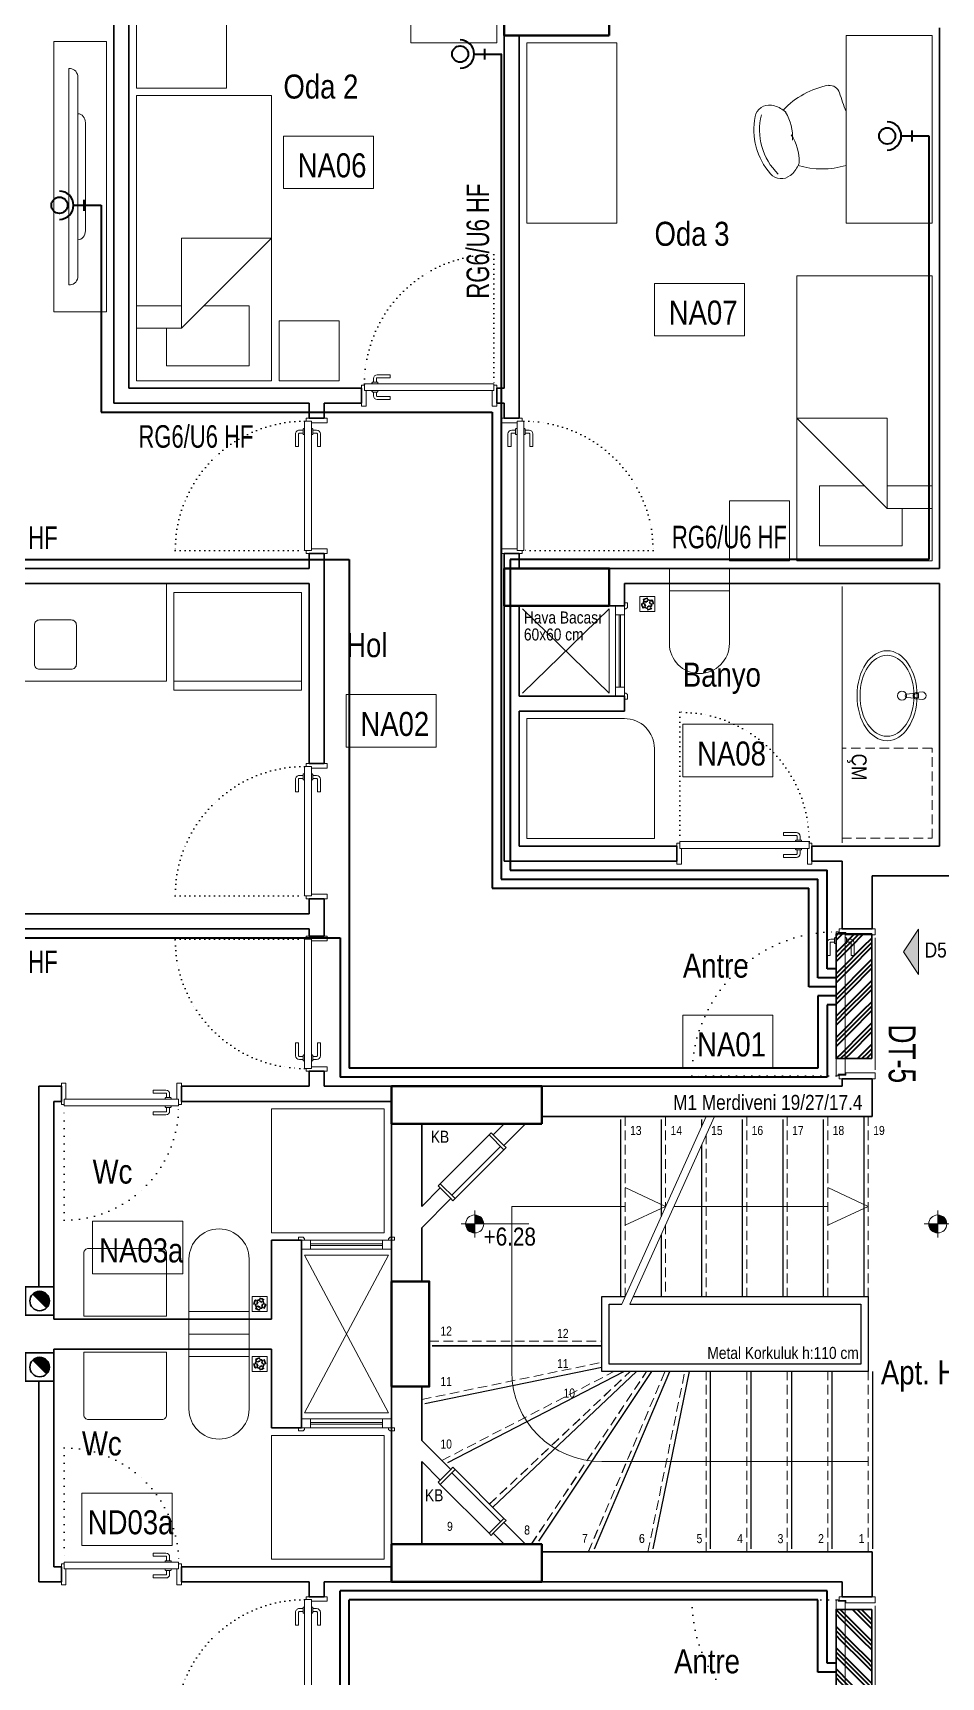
# Model space of a CAD drawing. Header units: millimetres. Extents: x 1852829 to 1882754, y -270850 to -231658.
# Drawn here: x 1861549 to 1862154, y -263907 to -262812 of the extents above; entities that cross this region are included whole.
import ezdxf
from ezdxf.enums import TextEntityAlignment as Align

# ---------------------------------------------------------------- set-up
doc = ezdxf.new("R2010")
doc.units = ezdxf.units.MM
for name, pattern in [('CONTINOUS', [0]), ('CONTINU', [0]), ('DOT', [0.25, 0, -0.25]), ('izdüşüm arka', [3.175, 0, -3.175]), ('izdüşüm ön', [9.525, 6.35, -3.175])]:
    doc.linetypes.add(name, pattern=pattern)
for name, color, linetype, lineweight in [('a_ba', 6, 'Continuous', 50), ('a_doğrama', 251, 'Continuous', 20), ('a_duvar', 251, 'Continuous', 35), ('a_görünüş', 32, 'Continuous', 25), ('a_görünüş_ince', 8, 'Continuous', 20), ('a_izdüşüm_arka', 251, 'izdüşüm arka', 30), ('a_izdüşüm_ön', 6, 'izdüşüm ön', 9), ('a_not_kot', 251, 'Continuous', 13), ('a_not_mahal', 253, 'Continuous', 5), ('a_not_misc', 144, 'Continuous', 5), ('a_not_text', 7, 'Continuous', 13), ('a_tefriş', 8, 'Continuous', 20), ('Aydınlatma', 4, 'CONTINOUS', 35), ('Priz', 6, 'CONTINOUS', 40), ('Telefon', 2, 'CONTINOUS', 40), ('Tv', 3, 'CONTINOUS', 40)]:
    doc.layers.add(name, color=color, linetype=linetype, lineweight=lineweight)
doc.layers.add('a_basılmayacak', color=251, linetype='Continuous', lineweight=5, plot=False)
doc.styles.add('Grupcad', font='arial.ttf', dxfattribs={"width": 0.7})
doc.styles.add('ROMANTUR', font='arial.ttf', dxfattribs={"width": 0.7})
doc.styles.get("Standard").update_dxf_attribs({"font": 'ARIALN.TTF'})

# ---------------------------------------------------------------- blocks, each defined once
blk = doc.blocks.new('K2')
at = {"layer": 'a_doğrama', "color": 251, "linetype": 'Continuous'}
for p, q in [((-13, 88.1), (-13, 1.9)), ((-13, 88.1), (-8.5, 88.1)), ((-12, 90), (-12, 88.1)), ((-12, 90), (-10, 90)), ((-8.5, 88.1), (-8.5, 1.9)), ((-13, 1.9), (-8.5, 1.9)), ((-12, 0), (-12, 1.9)), ((-12, 0), (-10, 0))]:
    blk.add_line(p, q, dxfattribs=at)
for points in [[(0, 90), (2, 90), (2, 87), (-8.5, 87)], [(0, 0), (2, 0), (2, 3), (-8.5, 3)]]:
    blk.add_lwpolyline(points, dxfattribs=at)
at = {"layer": 'a_doğrama', "color": 251}
for points in [[(-14, 80.1), (-16.5, 80.1, 0.414214), (-17, 79.6), (-17, 71.1), (-19, 71.1), (-19, 79.6)], [(-13, 83.1), (-13.5, 83.1, 0.414214), (-14, 82.6), (-14, 79.6, 0.414214), (-13.5, 79.1), (-13, 79.1)], [(-8.5, 83.1), (-8, 83.1, -0.414214), (-7.5, 82.6), (-7.5, 79.6, -0.414214), (-8, 79.1), (-8.5, 79.1)], [(-7.5, 80.1), (-5, 80.1, -0.414214), (-4.5, 79.6), (-4.5, 71.1), (-2.5, 71.1), (-2.5, 79.6)]]:
    blk.add_lwpolyline(points, format="xyb", dxfattribs=at)
for points in [[(-16.5, 82.1), (-14, 82.1)], [(-5, 82.1), (-7.5, 82.1)]]:
    blk.add_lwpolyline(points, dxfattribs=at)
for centre, start, end in [((-16.5, 79.6), 90, 180), ((-5, 79.6), 0, 90)]:
    blk.add_arc(centre, 2.5, start, end, dxfattribs=at)
at = {"layer": 'a_izdüşüm_arka', "color": 251}
blk.add_lwpolyline([(-99.2, 1.9), (-13, 1.9)], dxfattribs=at)
blk.add_arc((-13, 1.9), 86.2, 90, 180, dxfattribs=at)
blk = doc.blocks.new('klozet')
at = {"layer": 'a_tefriş'}
blk.add_line((20, 0), (-20, 0), dxfattribs=at)
for points in [[(-20, 0), (-20, -15), (20, -15), (20, 0)], [(-20, -50), (-20, -15)], [(20, -50), (20, -15)]]:
    blk.add_lwpolyline(points, dxfattribs=at)
blk.add_arc((0, -50), 20, 180, 360, dxfattribs=at)
blk = doc.blocks.new('K1')
at = {"layer": 'a_doğrama', "color": 251}
for points in [[(-17.5, -2.5), (-22, -2.5), (-22, 0), (2, 0), (2, -4), (-17.5, -4), (-17.5, -2.5)], [(-27.5, -93.1), (-25, -93.1)], [(-17.5, -97.5), (-22, -97.5), (-22, -100), (2, -100), (2, -96), (-17.5, -96), (-17.5, -97.5)], [(-14.5, -93.1), (-17, -93.1)]]:
    blk.add_lwpolyline(points, dxfattribs=at)
blk.add_lwpolyline([(-18, -14), (-18, -4), (-18, -3), (-22.5, -3), (-22.5, -2.5), (-22.5, -2), (-24, -2), (-24, -2.5), (-24, -12.5), (-24, -88), (-24, -97.5), (-24, -98), (-22.5, -98), (-22.5, -97.5), (-22.5, -97), (-18, -97), (-18, -96), (-18, -86.5)], close=True, dxfattribs=at)
for points in [[(-25, -91.1), (-27.5, -91.1, -0.414214), (-28, -90.6), (-28, -82.1), (-30, -82.1), (-30, -90.6)], [(-17, -91.1), (-14.5, -91.1, 0.414214), (-14, -90.6), (-14, -82.1), (-12, -82.1), (-12, -90.6)], [(-24, -94.1), (-24.5, -94.1, -0.414214), (-25, -93.6), (-25, -90.6, -0.414214), (-24.5, -90.1), (-24, -90.1)], [(-18, -94.1), (-17.5, -94.1, 0.414214), (-17, -93.6), (-17, -90.6, 0.414214), (-17.5, -90.1), (-18, -90.1)]]:
    blk.add_lwpolyline(points, format="xyb", dxfattribs=at)
for centre, start, end in [((-27.5, -90.6), 180, 270), ((-14.5, -90.6), 270, 0)]:
    blk.add_arc(centre, 2.5, start, end, dxfattribs=at)
at = {"layer": 'a_görünüş_ince', "color": 251}
blk.add_line((2, -6), (2, -94), dxfattribs=at)
at = {"layer": 'a_izdüşüm_arka', "color": 251, "linetype": 'DOT', "ltscale": 20}
blk.add_line((-24, -2), (-120, -2), dxfattribs=at)
blk.add_arc((-24, -2), 96, 180, 270, dxfattribs=at)
blk = doc.blocks.new('M1')
at = {"layer": 'a_doğrama', "linetype": 'Continuous'}
for p, q in [((-24, 6), (-30, 6)), ((-30, 0), (-30, 6)), ((-24, 0), (-30, 0)), ((-24, 0), (-24, 6)), ((30, 6), (24, 6)), ((24, 6), (24, 0)), ((30, 0), (30, 6)), ((30, 0), (24, 0))]:
    blk.add_line(p, q, dxfattribs=at)
at = {"layer": 'a_doğrama'}
for p, q in [((24, 3.5), (-24, 3.5)), ((24, 2.5), (-24, 2.5))]:
    blk.add_line(p, q, dxfattribs=at)
for points in [[(-28, -1), (-28, 0), (-32, 0), (-32, -2), (-29, -2)], [(28, -1), (28, 0), (32, 0), (32, -2), (29, -2)]]:
    blk.add_lwpolyline(points, close=True, dxfattribs=at)
at = {"layer": 'a_görünüş_ince'}
for p, q in [((24, 6), (-24, 6)), ((-24, 0), (24, 0))]:
    blk.add_line(p, q, dxfattribs=at)
blk = doc.blocks.new('baca_müstakil')
at = {"layer": 'a_duvar'}
h = blk.add_hatch(color=256, dxfattribs=at)
h.dxf.hatch_style = 1
h.paths.add_polyline_path([(4.9, -4.9, 0.198912), (3, -9.5, 0.668179), (14.1, -14.1)])
blk.add_line((4.9, -4.9), (14.1, -14.1), dxfattribs=at)
blk.add_lwpolyline([(0, -19), (19, -19), (19, 0), (0, 0)], close=True, dxfattribs=at)
blk.add_circle((9.5, -9.5), 6.5, dxfattribs=at)
blk = doc.blocks.new('tefirş_tv')
at = {"layer": 'a_tefriş'}
for points in [[(60, 4), (60, 5, 0.414214), (55, 10), (-55, 10, 0.414214), (-60, 5), (-60, 4)], [(35, 10), (35, 10, 0.414214), (30, 15), (-30, 15, 0.414214), (-35, 10), (-35, 10)]]:
    blk.add_lwpolyline(points, format="xyb", close=True, dxfattribs=at)
blk = doc.blocks.new('tefriş_yatak tek')
at = {"layer": 'a_tefriş'}
for points in [[(0, -0.45), (-1.9, -0.45), (-1.9, 0.45), (0, 0.45)], [(-1.9, -0.5), (-1.5, -0.5), (-1.5, -0.9), (-1.9, -0.9)]]:
    blk.add_lwpolyline(points, close=True, dxfattribs=at)
for points in [[(-1.55, 0.45), (-1.55, 0.15), (-0.95, -0.45), (-0.95, 0.15), (-1.55, 0.15)], [(-1.4, 0.45), (-1.4, 0.15)], [(-1.4, 0), (-1.4, -0.3), (-1.8, -0.3), (-1.8, 0.25), (-1.55, 0.25)]]:
    blk.add_lwpolyline(points, dxfattribs=at)
blk = doc.blocks.new('tefriş_sandalye')
at = {"layer": 'a_tefriş'}
blk.add_line((0, -18), (0, 18), dxfattribs=at)
at = {"layer": 'a_tefriş', "extrusion": (0, 0, -1)}
for centre, major_axis, start_param, end_param in [((48.7, 10.5), (13, -13), 2.7784, 3.245118), ((43.2, 17.3), (6.76, 6.76), 4.815914, 6.34704), ((16.9, -5.5), (28.8, 28.8), 6.26556, 7.321949), ((16.9, -5.5), (28.8, 28.8), 6.26556, 7.321949), ((17, -5.7), (31.4, -31.4), -1.506941, -0.587454), ((16, -34.3), (38.7, 38.7), 5.200723, 5.79406), ((62.1, 15.1), (21.8, -21.8), 1.757107, 2.385975), ((62.1, 15.1), (21.8, -21.8), 1.757107, 2.385975), ((48.7, 10.5), (13, -13), 2.664537, 2.7784), ((48.7, 10.5), (13, -13), 2.664537, 2.7784), ((66.5, -1.2), (21.8, -21.8), 1.802816, 2.431683), ((66.5, -1.2), (21.8, -21.8), 1.802816, 2.431683), ((-154, -79.7), (117.3, -117.3), -1.166716, -1.087708), ((1.8, 18.5), (38.7, -38.7), -0.034473, 0.601946), ((52.6, -3.9), (13, -13), 1.410391, 1.524253), ((52.6, -3.9), (13, -13), 1.410391, 1.524253), ((52.6, -3.9), (13, 13), 2.514469, 2.981187), ((51.2, -12.6), (6.76, -6.76), -0.587454, 0.943672), ((11.1, -28.2), (4.99, -4.99), 0.687369, 2.053884)]:
    blk.add_ellipse(centre, major_axis=major_axis, ratio=1, start_param=start_param, end_param=end_param, dxfattribs=at)
blk = doc.blocks.new('k_80')
at = {"layer": 'a_doğrama', "color": 251, "linetype": 'Continuous'}
for p, q in [((-80, 2), (-78.1, 2)), ((-80, 2), (-80, 0)), ((-78.1, 3), (-1.9, 3)), ((-78.1, 3), (-78.1, -1.5)), ((-1.9, 3), (-1.9, -1.5)), ((0, 2), (-1.9, 2)), ((0, 2), (0, 0)), ((-78.1, -1.5), (-1.9, -1.5))]:
    blk.add_line(p, q, dxfattribs=at)
at = {"layer": 'a_doğrama', "color": 251}
for points in [[(-73.1, 3), (-73.1, 3.5, -0.414214), (-72.6, 4), (-69.6, 4, -0.414214), (-69.1, 3.5), (-69.1, 3)], [(-70.1, 4), (-70.1, 6.5, -0.414214), (-69.6, 7), (-61.1, 7), (-61.1, 9), (-69.6, 9)], [(-73.1, -1.5), (-73.1, -2, 0.414214), (-72.6, -2.5), (-69.6, -2.5, 0.414214), (-69.1, -2), (-69.1, -1.5)], [(-70.1, -2.5), (-70.1, -5, 0.414214), (-69.6, -5.5), (-61.1, -5.5), (-61.1, -7.5), (-69.6, -7.5)]]:
    blk.add_lwpolyline(points, format="xyb", dxfattribs=at)
for points in [[(-72.1, 6.5), (-72.1, 4)], [(-72.1, -5), (-72.1, -2.5)]]:
    blk.add_lwpolyline(points, dxfattribs=at)
at = {"layer": 'a_doğrama', "color": 251, "linetype": 'Continuous'}
for points in [[(-80, -10), (-80, -12), (-77, -12), (-77, -1.5)], [(0, -10), (0, -12), (-3, -12), (-3, -1.5)]]:
    blk.add_lwpolyline(points, dxfattribs=at)
at = {"layer": 'a_doğrama', "color": 251}
for centre, start, end in [((-69.6, 6.5), 90, 180), ((-69.6, -5), 180, 270)]:
    blk.add_arc(centre, 2.5, start, end, dxfattribs=at)
at = {"layer": 'a_izdüşüm_arka', "color": 251, "linetype": 'DOT', "ltscale": 20}
blk.add_line((-1.9, 79.2), (-1.9, 3), dxfattribs=at)
blk.add_arc((-1.9, 3), 76.2, 90, 180, dxfattribs=at)
blk = doc.blocks.new('tefriş_süzgeç')
at = {"layer": 'a_tefriş'}
for p, q in [((5, 0), (-5, 0)), ((-5, 0), (-5, -10)), ((5, -10), (5, 0)), ((-5, -10), (5, -10)), ((-3.6, -5.1), (-4.1, -5.1)), ((-2.6, -5.1), (-3.1, -5.1)), ((-2.5, -2.5), (-2.9, -2.2)), ((-2.6, -7.6), (-2.9, -7.9)), ((-2, -3.3), (-2.3, -3)), ((-1.9, -6.9), (-2.2, -7.2)), ((-1.6, -5.1), (-2.1, -5.1)), ((-1.2, -3.9), (-1.5, -3.6)), ((-1.2, -6.2), (-1.5, -6.5)), ((-0.2, -2.5), (-0.2, -2)), ((-0.1, -1.5), (-0.1, -1)), ((-0.1, -3), (-0.1, -3.5)), ((-0.1, -6.6), (-0.1, -7.1)), ((-0.1, -7.6), (-0.1, -8.1)), ((-0.1, -8.6), (-0.1, -9.1)), ((1, -4), (1.4, -3.6)), ((1.1, -6.2), (1.4, -6.5)), ((1.5, -5.1), (2, -5.1)), ((1.7, -3.3), (2.1, -2.9)), ((1.8, -6.9), (2.1, -7.2)), ((2.5, -2.5), (2.8, -2.2)), ((2.5, -5.1), (3, -5.1)), ((2.5, -7.5), (2.8, -7.9)), ((3.5, -5.1), (4, -5.1))]:
    blk.add_line(p, q, dxfattribs=at)
for centre, radius, start, end in [((-0.1, -5.1), 4.06, 134.2896, 180), ((-0.1, -5.1), 3.56, 134.2896, 180), ((-0.1, -5.1), 3.06, 180, 225), ((-0.1, -5.1), 4.06, 225, 270), ((-0.1, -5.1), 2.56, 180, 225), ((-0.1, -5.1), 3.56, 225, 270), ((-0.4, -4.4), 2.4, 84.5943, 143.2016), ((-0.1, -5.1), 2.06, 134.2896, 180), ((-0.1, -5), 2.44, 90.343, 138.1212), ((-0.1, -5.1), 1.56, 134.2896, 180), ((-0.1, -5.1), 2.06, 225, 270), ((-0.1, -5.1), 1.56, 225, 270), ((-0.1, -5.1), 4.06, 45, 90), ((-0.1, -5.1), 3.56, 45, 90), ((-0.1, -5.1), 2.06, 45, 90), ((-0.1, -5.1), 1.56, 45, 90), ((-0.1, -5.1), 2.56, 270, 315.7104), ((-0.1, -5.1), 3.06, 270, 315.7104), ((-0.1, -5.1), 1.56, 314.2896, 360), ((-0.1, -5.1), 2.06, 314.2896, 360), ((-0.1, -5.1), 2.56, 360, 45), ((-0.1, -5.1), 3.06, 360, 45), ((-0.1, -5.1), 3.56, 314.2896, 360), ((-0.1, -5.1), 4.06, 314.2896, 360)]:
    blk.add_arc(centre, radius, start, end, dxfattribs=at)
blk = doc.blocks.new('sembol_kot')
at = {"layer": 'a_not_kot'}
for points in [[(0, 10), (0, 0), (10, 0, 0.414214)], [(0, 0), (-10, 0, 0.414214), (0, -10)]]:
    blk.add_hatch(color=256, dxfattribs=at).paths.add_polyline_path(points)
for p, q in [((0, 15), (0, -15)), ((-15, 0), (60, 0))]:
    blk.add_line(p, q, dxfattribs=at)
blk.add_circle((0, 0), 10, dxfattribs=at)
blk = doc.blocks.new('merdiven_c_blok')
at = {"layer": 'a_görünüş', "color": 253}
for p, q in [((2, 0), (7.5, 0)), ((-157.5, -2), (-157.5, -120)), ((-130.5, -2), (-130.5, -66.7)), ((-103.5, -2), (-103.5, -6.7)), ((-76.5, -2), (-76.5, -120)), ((-49.5, -2), (-49.5, -120)), ((-22.5, -2), (-22.5, -120)), ((4.5, 0), (4.5, -120)), ((-103.5, -18.9), (-103.5, -120)), ((-130.5, -78.9), (-130.5, -120)), ((-170, -170), (-170, -120)), ((-170, -120), (-154.5, -120)), ((-149, -120), (7.5, -120)), ((-165, -165), (-165, -125)), ((-165, -125), (-156.7, -125)), ((-151.3, -125), (2.5, -125)), ((-283, -152.7), (-170, -152.7)), ((-288, -191.3), (-170, -167)), ((-272.5, -230.5), (-155.4, -170)), ((-242.7, -260.4), (-146.9, -170)), ((-212, -283), (-136.6, -170)), ((-174.8, -288), (-124.7, -170)), ((7.5, -170), (-170, -170)), ((2.5, -165), (-165, -165)), ((-135.8, -288), (-111.6, -170)), ((-97.5, -288), (-97.5, -170)), ((-70.5, -288), (-70.5, -170)), ((-43.5, -288), (-43.5, -170)), ((-16.5, -288), (-16.5, -170)), ((10.5, -288), (10.5, -170))]:
    blk.add_line(p, q, dxfattribs=at)
for points in [[(7.5, -120), (7.5, -170)], [(2.5, -125), (2.5, -165)]]:
    blk.add_lwpolyline(points, dxfattribs=at)
at = {"layer": 'a_izdüşüm_ön', "color": 253}
for p, q in [((-154.5, 0), (-154.5, -120)), ((-127.5, 0), (-127.5, -60)), ((-73.5, 0), (-73.5, -120)), ((-46.5, 0), (-46.5, -120)), ((-19.5, 0), (-19.5, -120)), ((7.5, 0), (7.5, -120)), ((-100.5, -12.2), (-100.5, -120)), ((-127.5, -72.2), (-127.5, -120)), ((-285, -149.7), (-170, -149.7)), ((-290, -188.6), (-170, -163.9)), ((-276.6, -229.3), (-161.9, -170)), ((-244.8, -258.2), (-151.2, -170)), ((-217, -285), (-140.2, -170)), ((-179, -290), (-127.9, -170)), ((-139.3, -290), (-114.7, -170)), ((-100.5, -290), (-100.5, -170)), ((-73.5, -290), (-73.5, -170)), ((-46.5, -290), (-46.5, -170)), ((-19.5, -290), (-19.5, -170)), ((7.5, -290), (7.5, -170))]:
    blk.add_line(p, q, dxfattribs=at)
at = {"layer": 'a_not_misc', "color": 253}
for p, q in [((-230, -60), (-154.5, -60)), ((-230, -170), (-230, -60)), ((-122, -60), (-19.5, -60)), ((7.5, -230), (-170, -230))]:
    blk.add_line(p, q, dxfattribs=at)
for points in [[(-100.5, 0), (-156.7, -125)], [(-95, 0), (-151.3, -125)], [(-127.5, -60), (-154.5, -47.5)], [(7.5, -60), (-19.5, -47.5)], [(-127.5, -60), (-154.5, -72.5)], [(7.5, -60), (-19.5, -72.5)]]:
    blk.add_lwpolyline(points, dxfattribs=at)
blk.add_arc((-170, -170), 60, 180, 270, dxfattribs=at)
at = {"layer": 'a_not_text', "color": 253}
for s, p in [('13', (-151.2, -12.4)), ('14', (-124.2, -12.4)), ('15', (-97.2, -12.4)), ('16', (-70.2, -12.4)), ('17', (-43.2, -12.4)), ('18', (-16.2, -12.4)), ('19', (10.8, -12.4)), ('12', (-277.5, -146)), ('11', (-277.5, -179.6)), ('10', (-277.5, -221.3)), ('9', (-273.1, -276.1)), ('8', (-221.7, -278.5)), ('7', (-183.2, -284.2)), ('6', (-145.3, -284.2)), ('5', (-106.9, -284.3)), ('4', (-79.9, -284.3)), ('3', (-52.9, -284.3)), ('2', (-25.9, -284.3)), ('1', (1.1, -284.3))]:
    blk.add_text(s, height=6, dxfattribs=at).set_placement(p)
blk = doc.blocks.new('ZayıfAkımPanosu')
at = {"layer": 'Priz'}
h = blk.add_hatch(dxfattribs=at)
h.set_pattern_fill('GOST_GROUND', color=256)
h.set_pattern_definition([(45, (-1866208.597, 256590.195), (14.142135624, 0), [20]), (45, (-1866205.597, 256590.195), (14.142135624, 0), [20]), (45, (-1866202.597, 256590.195), (14.142135624, 0), [20])])
h.paths.add_polyline_path([(11.9, 41.5), (-11.9, 41.5), (-11.9, -41.5), (11.9, -41.5)])
at = {"layer": 'Aydınlatma', "color": 2, "linetype": 'CONTINU'}
blk.add_lwpolyline([(-11.9, 41.5), (11.9, 41.5), (11.9, -41.5), (-11.9, -41.5)], close=True, dxfattribs=at)
blk.add_lwpolyline([(-11.9, 41.5), (11.9, 41.5), (11.9, -41.5), (-11.9, -41.5)], close=True, dxfattribs=at)
blk.add_lwpolyline([(-11.9, 41.5), (11.9, 41.5), (11.9, -41.5), (-11.9, -41.5)], close=True, dxfattribs=at)
blk.add_lwpolyline([(-11.9, 41.5), (11.9, 41.5), (11.9, -41.5), (-11.9, -41.5)], close=True, dxfattribs=at)
blk.add_lwpolyline([(-11.9, 41.5), (11.9, 41.5), (11.9, -41.5), (-11.9, -41.5)], close=True, dxfattribs=at)
at = {"layer": 'Aydınlatma', "color": 6, "linetype": 'CONTINU'}
blk.add_lwpolyline([(-11.9, 41.5), (11.9, 41.5), (11.9, -41.5), (-11.9, -41.5)], close=True, dxfattribs=at)
blk = doc.blocks.new('Tv Prz')
at = {"layer": 'Tv', "linetype": 'CONTINU'}
for p, q in [((3.6, 11.4), (-3.7, 11.4)), ((0, 18.3), (0, 11.4)), ((0, 11.4), (0, 0))]:
    blk.add_line(p, q, dxfattribs=at)
blk.add_circle((0, 27.7), 5.4, dxfattribs=at)
blk.add_arc((0, 27.7), 9.4, 180.1856, 0.1856, dxfattribs=at)

msp = doc.modelspace()

# ---------------------------------------------------------------- hatches: boundary and pattern name
at = {"layer": 'a_not_misc'}
h = msp.add_hatch(color=256, dxfattribs=at)
h.dxf.hatch_style = 1
h.paths.add_polyline_path([(1862138.7, -263408.9), (1862128.7, -263423.9), (1862138.7, -263438.9)])

# ---------------------------------------------------------------- linework, layer by layer
at = {"layer": 'a_ba', "color": 253}
for points in [[(1861932.7, -262813.5), (1861932.7, -262788.5), (1861862.7, -262788.5), (1861862.7, -262813.5)], [(1861932.7, -263193.5), (1861932.7, -263168.5), (1861862.7, -263168.5), (1861862.7, -263193.5)], [(1861887.7, -263538.5), (1861887.7, -263513.5), (1861787.7, -263513.5), (1861787.7, -263538.5)], [(1861787.7, -263713.5), (1861812.7, -263713.5), (1861812.7, -263643.5), (1861787.7, -263643.5)], [(1861887.7, -263843.5), (1861887.7, -263818.5), (1861787.7, -263818.5), (1861787.7, -263843.5)]]:
    msp.add_lwpolyline(points, close=True, dxfattribs=at)
at = {"layer": 'a_basılmayacak'}
for points in [[(1861782.7, -263611), (1861707.7, -263611), (1861707.7, -263528.5), (1861782.7, -263528.5)], [(1861782.7, -263828.5), (1861707.7, -263828.5), (1861707.7, -263746), (1861782.7, -263746)]]:
    msp.add_lwpolyline(points, close=True, dxfattribs=at)
at = {"layer": 'a_doğrama'}
for p, q in [((1861818.6, -263579.8), (1861820, -263581.2)), ((1861818.6, -263777.2), (1861820, -263775.8))]:
    msp.add_line(p, q, dxfattribs=at)
for points in [[(1861852.6, -263545.8), (1861854, -263544.4)], [(1861852.6, -263545.8), (1861862.5, -263555.7)], [(1861855.4, -263545.8), (1861854, -263544.4)], [(1861860.3, -263553.6), (1861827.8, -263586.1)], [(1861862.5, -263555.7), (1861829.9, -263588.3)], [(1861862.5, -263552.9), (1861863.9, -263554.3)], [(1861863.9, -263554.3), (1861862.5, -263555.7)], [(1861818.6, -263579.8), (1861820, -263578.4)], [(1861820, -263578.4), (1861829.9, -263588.3)], [(1861827.1, -263588.3), (1861828.5, -263589.7)], [(1861829.9, -263588.3), (1861828.5, -263589.7)], [(1861820, -263778.7), (1861829.9, -263768.8)], [(1861827.1, -263768.8), (1861828.5, -263767.3), (1861829.9, -263768.8)], [(1861860.3, -263803.4), (1861827.8, -263770.9)], [(1861862.5, -263801.3), (1861829.9, -263768.8)], [(1861818.6, -263777.2), (1861820, -263778.7)], [(1861852.6, -263811.2), (1861862.5, -263801.3)], [(1861863.9, -263802.7), (1861862.5, -263801.3)], [(1861862.5, -263804.1), (1861863.9, -263802.7)], [(1861852.6, -263811.2), (1861854, -263812.6)], [(1861855.4, -263811.2), (1861854, -263812.6)]]:
    msp.add_lwpolyline(points, dxfattribs=at)
at = {"layer": 'a_duvar'}
for p, q in [((1861602.7, -262688.5), (1861602.7, -263058.5)), ((1861612.7, -263048.5), (1861612.7, -262688.5)), ((1861862.7, -262688.5), (1861862.7, -263048.5)), ((1862152.7, -262808.5), (1862152.7, -263168.5)), ((1861872.7, -263068.5), (1861872.7, -262813.5)), ((1861767.7, -263048.5), (1861612.7, -263048.5)), ((1861862.7, -263048.5), (1861857.7, -263048.5)), ((1861602.7, -263058.5), (1861732.7, -263058.5)), ((1861732.7, -263068.5), (1861732.7, -263058.5)), ((1861742.7, -263058.5), (1861742.7, -263068.5)), ((1861742.7, -263058.5), (1861767.7, -263058.5)), ((1861857.7, -263058.5), (1861862.7, -263058.5)), ((1861862.7, -263058.5), (1861862.7, -263068.5)), ((1861732.7, -263168.5), (1861732.7, -263158.5)), ((1861742.7, -263158.5), (1861742.7, -263298.5)), ((1861862.7, -263158.5), (1861862.7, -263363.5)), ((1861872.7, -263168.5), (1861872.7, -263158.5)), ((1861732.7, -263168.5), (1861142.7, -263168.5)), ((1862152.7, -263168.5), (1861872.7, -263168.5)), ((1861192.7, -263178.5), (1861732.7, -263178.5)), ((1861732.7, -263298.5), (1861732.7, -263178.5)), ((1861932.7, -263178.5), (1861932.7, -263193.5)), ((1861942.7, -263193.5), (1861942.7, -263178.5)), ((1861942.7, -263178.5), (1862152.7, -263178.5)), ((1862152.7, -263178.5), (1862152.7, -263353.5)), ((1861872.7, -263253.5), (1861872.7, -263193.5)), ((1861942.7, -263253.5), (1861872.7, -263253.5)), ((1861942.7, -263263.5), (1861942.7, -263253.5)), ((1861872.7, -263353.5), (1861872.7, -263263.5)), ((1861872.7, -263263.5), (1861942.7, -263263.5)), ((1861977.7, -263353.5), (1861872.7, -263353.5)), ((1861977.7, -263353.5), (1861872.7, -263353.5)), ((1861977.7, -263363.5), (1861977.7, -263353.5)), ((1862067.7, -263353.5), (1862067.7, -263363.5)), ((1862067.7, -263363.5), (1862067.7, -263353.5)), ((1862152.7, -263353.5), (1862067.7, -263353.5)), ((1861862.7, -263363.5), (1861977.7, -263363.5)), ((1862067.7, -263363.5), (1862087.7, -263363.5)), ((1862087.7, -263363.5), (1862087.7, -263408.5)), ((1862107.7, -263373.3), (1862227.7, -263373.3)), ((1862107.7, -263408.5), (1862107.7, -263373.3)), ((1861732.7, -263398.5), (1861732.7, -263388.5)), ((1861742.7, -263388.5), (1861742.7, -263413.5)), ((1861732.7, -263398.5), (1861142.7, -263398.5)), ((1861142.7, -263408.5), (1861732.7, -263408.5)), ((1861732.7, -263413.5), (1861732.7, -263408.5)), ((1862087.7, -263408.5), (1862107.7, -263408.5)), ((1861732.7, -263513.5), (1861732.7, -263503.5)), ((1861742.7, -263503.5), (1861742.7, -263513.5)), ((1862087.7, -263508.5), (1862087.7, -263513.5)), ((1862107.7, -263508.5), (1862087.7, -263508.5)), ((1862087.7, -263508.5), (1862087.7, -263513.5)), ((1862107.7, -263533.5), (1862107.7, -263508.5)), ((1862107.7, -263533.5), (1862107.7, -263508.5)), ((1861567.7, -263513.5), (1861552.7, -263513.5)), ((1861562.7, -263523.5), (1861567.7, -263523.5)), ((1861562.7, -263668.5), (1861562.7, -263523.5)), ((1861732.7, -263513.5), (1861647.7, -263513.5)), ((1861647.7, -263523.5), (1861787.7, -263523.5)), ((1862087.7, -263513.5), (1861742.7, -263513.5)), ((1861787.7, -263643.5), (1861787.7, -263523.5)), ((1861887.7, -263533.5), (1862107.7, -263533.5)), ((1861807.7, -263593.5), (1861807.7, -263538.5)), ((1861807.7, -263643.5), (1861807.7, -263607.7)), ((1861727.7, -263616), (1861707.7, -263616)), ((1861707.7, -263616), (1861707.7, -263668.5)), ((1861727.7, -263741), (1861727.7, -263616)), ((1861707.7, -263668.5), (1861562.7, -263668.5)), ((1861562.7, -263688.5), (1861707.7, -263688.5)), ((1861707.7, -263688.5), (1861707.7, -263741)), ((1861787.7, -263833.5), (1861787.7, -263713.5)), ((1861807.7, -263749.4), (1861807.7, -263713.5)), ((1861707.7, -263741), (1861727.7, -263741)), ((1861807.7, -263818.5), (1861807.7, -263763.5)), ((1862107.7, -263823.5), (1861887.7, -263823.5)), ((1862107.7, -263853.5), (1862107.7, -263823.5)), ((1862107.7, -263853.5), (1862107.7, -263823.5)), ((1861567.7, -263833.5), (1861562.7, -263833.5)), ((1861787.7, -263833.5), (1861647.7, -263833.5)), ((1861552.7, -263843.5), (1861567.7, -263843.5)), ((1861647.7, -263843.5), (1861732.7, -263843.5)), ((1861732.7, -263843.5), (1861732.7, -263853.5)), ((1861742.7, -263843.5), (1862087.7, -263843.5)), ((1861742.7, -263843.5), (1861742.7, -263853.5)), ((1862087.7, -263843.5), (1862087.7, -263853.5)), ((1862087.7, -263843.5), (1862087.7, -263853.5)), ((1862087.7, -263853.5), (1862107.7, -263853.5))]:
    msp.add_line(p, q, dxfattribs=at)
for points in [[(1861767.7, -263048.5), (1861767.7, -263058.5)], [(1861857.7, -263048.5), (1861857.7, -263058.5)], [(1861732.7, -263068.5), (1861742.7, -263068.5)], [(1861862.7, -263068.5), (1861872.7, -263068.5)], [(1861732.7, -263158.5), (1861742.7, -263158.5)], [(1861862.7, -263158.5), (1861872.7, -263158.5)], [(1861932.7, -263193.5), (1861942.7, -263193.5)], [(1861732.7, -263298.5), (1861742.7, -263298.5)], [(1861732.7, -263388.5), (1861742.7, -263388.5)], [(1861732.7, -263413.5), (1861742.7, -263413.5)], [(1861732.7, -263503.5), (1861742.7, -263503.5)], [(1861552.7, -263513.5), (1861552.7, -263647)], [(1861567.7, -263513.5), (1861567.7, -263523.5)], [(1861647.7, -263513.5), (1861647.7, -263523.5)], [(1861862.7, -263538.5), (1861855.4, -263545.8)], [(1861855.4, -263545.8), (1861862.5, -263552.9)], [(1861876.9, -263538.5), (1861862.5, -263552.9)], [(1861820, -263581.2), (1861807.7, -263593.5)], [(1861827.1, -263588.3), (1861807.7, -263607.7)], [(1861820, -263581.2), (1861827.1, -263588.3)], [(1861562.7, -263833.5), (1861562.7, -263688.5)], [(1861552.7, -263710), (1861552.7, -263843.5)], [(1861827.1, -263768.8), (1861807.7, -263749.4)], [(1861820, -263775.8), (1861807.7, -263763.5)], [(1861820, -263775.8), (1861827.1, -263768.8)], [(1861855.4, -263811.2), (1861862.5, -263804.1)], [(1861876.9, -263818.5), (1861862.5, -263804.1)], [(1861862.7, -263818.5), (1861855.4, -263811.2)], [(1861567.7, -263833.5), (1861567.7, -263843.5)], [(1861647.7, -263833.5), (1861647.7, -263843.5)], [(1861732.7, -263853.5), (1861742.7, -263853.5)]]:
    msp.add_lwpolyline(points, dxfattribs=at)
at = {"layer": 'a_görünüş', "color": 253}
for p, q in [((1862099.7, -263533.5), (1862105.2, -263533.5)), ((1862102.2, -263533.5), (1862102.2, -263653.5)), ((1861940.2, -263535.5), (1861940.2, -263653.5)), ((1861967.2, -263535.5), (1861967.2, -263600.2)), ((1861994.2, -263535.5), (1861994.2, -263540.2)), ((1862021.2, -263535.5), (1862021.2, -263653.5)), ((1862048.2, -263535.5), (1862048.2, -263653.5)), ((1862075.2, -263535.5), (1862075.2, -263653.5)), ((1861994.2, -263552.4), (1861994.2, -263653.5)), ((1861967.2, -263612.4), (1861967.2, -263653.5)), ((1861927.7, -263703.5), (1861927.7, -263653.5)), ((1861927.7, -263653.5), (1861943.2, -263653.5)), ((1861948.7, -263653.5), (1862105.2, -263653.5)), ((1861932.7, -263698.5), (1861932.7, -263658.5)), ((1861932.7, -263658.5), (1861941, -263658.5)), ((1861946.4, -263658.5), (1862100.2, -263658.5)), ((1861814.7, -263686.3), (1861927.7, -263686.3)), ((1862100.2, -263698.5), (1861932.7, -263698.5)), ((1861809.7, -263724.8), (1861927.7, -263700.5)), ((1861825.2, -263764), (1861942.3, -263703.5)), ((1861855, -263793.9), (1861950.9, -263703.5)), ((1861885.7, -263816.5), (1861961.1, -263703.5)), ((1861922.9, -263821.5), (1861973.1, -263703.5)), ((1862105.2, -263703.5), (1861927.7, -263703.5)), ((1861961.9, -263821.5), (1861986.1, -263703.5)), ((1862000.2, -263821.5), (1862000.2, -263703.5)), ((1862027.2, -263821.5), (1862027.2, -263703.5)), ((1862054.2, -263821.5), (1862054.2, -263703.5)), ((1862081.2, -263821.5), (1862081.2, -263703.5)), ((1862108.2, -263821.5), (1862108.2, -263703.5))]:
    msp.add_line(p, q, dxfattribs=at)
for points in [[(1862105.2, -263653.5), (1862105.2, -263703.5)], [(1862100.2, -263658.5), (1862100.2, -263698.5)]]:
    msp.add_lwpolyline(points, dxfattribs=at)
at = {"layer": 'a_görünüş_ince'}
for points in [[(1861932.7, -263195.5), (1861932.7, -263251.5)], [(1861852.6, -263545.8), (1861820, -263578.4)], [(1861729.7, -263626), (1861785.7, -263626)], [(1861729.7, -263731), (1861785.7, -263731)], [(1861852.6, -263811.2), (1861820, -263778.7)]]:
    msp.add_lwpolyline(points, dxfattribs=at)
at = {"layer": 'a_izdüşüm_ön', "color": 253}
for p, q in [((1861943.2, -263533.5), (1861943.2, -263653.5)), ((1861970.2, -263533.5), (1861970.2, -263593.5)), ((1862024.2, -263533.5), (1862024.2, -263653.5)), ((1862051.2, -263533.5), (1862051.2, -263653.5)), ((1862078.2, -263533.5), (1862078.2, -263653.5)), ((1862105.2, -263533.5), (1862105.2, -263653.5)), ((1861997.2, -263545.7), (1861997.2, -263653.5)), ((1861970.2, -263605.7), (1861970.2, -263653.5)), ((1861812.7, -263683.3), (1861927.7, -263683.3)), ((1861807.7, -263722.1), (1861927.7, -263697.4)), ((1861821.1, -263762.8), (1861935.8, -263703.5)), ((1861852.9, -263791.8), (1861946.5, -263703.5)), ((1861880.8, -263818.5), (1861957.5, -263703.5)), ((1861918.8, -263823.5), (1861969.8, -263703.5)), ((1861958.4, -263823.5), (1861983, -263703.5)), ((1861997.2, -263823.5), (1861997.2, -263703.5)), ((1862024.2, -263823.5), (1862024.2, -263703.5)), ((1862051.2, -263823.5), (1862051.2, -263703.5)), ((1862078.2, -263823.5), (1862078.2, -263703.5)), ((1862105.2, -263823.5), (1862105.2, -263703.5))]:
    msp.add_line(p, q, dxfattribs=at)
at = {"layer": 'a_izdüşüm_ön', "color": 251}
msp.add_lwpolyline([(1862147.7, -263348.3), (1862147.7, -263288.3), (1862087.7, -263288.3), (1862087.7, -263348.3)], close=True, dxfattribs=at)
at = {"layer": 'a_not_mahal'}
for points in [[(1861775.6, -262880.5), (1861715.6, -262880.5), (1861715.6, -262915.5), (1861775.6, -262915.5)], [(1862022.8, -262978.6), (1861962.8, -262978.6), (1861962.8, -263013.6), (1862022.8, -263013.6)], [(1861817.4, -263252.6), (1861757.4, -263252.6), (1861757.4, -263287.6), (1861817.4, -263287.6)], [(1862041.7, -263272.3), (1861981.7, -263272.3), (1861981.7, -263307.3), (1862041.7, -263307.3)], [(1862041.7, -263466.1), (1861981.7, -263466.1), (1861981.7, -263501.1), (1862041.7, -263501.1)], [(1861648.5, -263603.3), (1861588.5, -263603.3), (1861588.5, -263638.3), (1861648.5, -263638.3)], [(1861641.4, -263784.4), (1861581.4, -263784.4), (1861581.4, -263819.4), (1861641.4, -263819.4)]]:
    msp.add_lwpolyline(points, close=True, dxfattribs=at)
at = {"layer": 'a_not_misc', "color": 253}
for p, q in [((1861867.7, -263593.5), (1861943.2, -263593.5)), ((1861867.7, -263703.5), (1861867.7, -263593.5)), ((1861975.7, -263593.5), (1862078.2, -263593.5)), ((1862105.2, -263763.5), (1861927.7, -263763.5))]:
    msp.add_line(p, q, dxfattribs=at)
at = {"layer": 'a_not_misc'}
for points in [[(1861932.7, -263195.5), (1861874.8, -263251.5)], [(1861932.7, -263251.5), (1861874.8, -263195.5)], [(1861785.7, -263626), (1861729.7, -263731)], [(1861729.7, -263626), (1861785.7, -263731)]]:
    msp.add_lwpolyline(points, dxfattribs=at)
msp.add_lwpolyline([(1862138.7, -263408.9), (1862128.7, -263423.9), (1862138.7, -263438.9), (1862138.7, -263408.9)], close=True, dxfattribs=at)
at = {"layer": 'a_not_misc', "color": 253}
for points in [[(1861997.2, -263533.5), (1861941, -263658.5)], [(1862002.7, -263533.5), (1861946.4, -263658.5)], [(1861970.2, -263593.5), (1861943.2, -263581)], [(1862105.2, -263593.5), (1862078.2, -263581)], [(1861970.2, -263593.5), (1861943.2, -263606)], [(1862105.2, -263593.5), (1862078.2, -263606)]]:
    msp.add_lwpolyline(points, dxfattribs=at)
msp.add_arc((1861927.7, -263703.5), 60, 180, 270, dxfattribs=at)
at = {"layer": 'a_tefriş'}
for p, q in [((1862087.7, -263351.3), (1862087.7, -263180.5)), ((1861144.7, -263243.5), (1861637.7, -263243.5)), ((1862130.8, -263252.2), (1862136.1, -263251.5)), ((1862136.1, -263255), (1862130.8, -263254.4)), ((1862137, -263251.2), (1862141.2, -263250.8)), ((1862141.2, -263255.8), (1862137, -263255.4)), ((1862138.7, -263251.9), (1862137.2, -263251.9)), ((1862137.2, -263254.6), (1862138.7, -263254.6)), ((1862138.7, -263254.6), (1862138.7, -263251.9))]:
    msp.add_line(p, q, dxfattribs=at)
for points in [[(1861800.4, -262693.5), (1861857.7, -262693.5), (1861857.7, -262818.5), (1861800.4, -262818.5)], [(1861617.7, -262848.5), (1861677.7, -262848.5), (1861677.7, -262728.5), (1861617.7, -262728.5)], [(1861562.7, -262817.6), (1861597.7, -262817.6), (1861597.7, -262997.6), (1861562.7, -262997.6)], [(1861937.7, -262938.5), (1861877.7, -262938.5), (1861877.7, -262818.5), (1861937.7, -262818.5)], [(1862090.4, -262813.5), (1862147.7, -262813.5), (1862147.7, -262938.5), (1862090.4, -262938.5)]]:
    msp.add_lwpolyline(points, close=True, dxfattribs=at)
for points in [[(1861637.7, -263243.5), (1861637.7, -263178.5)], [(1861727.7, -263184.5), (1861727.7, -263249.5), (1861642.7, -263249.5), (1861642.7, -263184.5), (1861727.7, -263184.5), (1861727.7, -263243.5), (1861642.7, -263243.5)]]:
    msp.add_lwpolyline(points, dxfattribs=at)
msp.add_lwpolyline([(1861577.7, -263206.3, 0.414214), (1861574.2, -263202.8), (1861553.2, -263202.8, 0.414214), (1861549.7, -263206.3), (1861549.7, -263232.2, 0.414214), (1861553.2, -263235.7), (1861574.2, -263235.7, 0.414214), (1861577.7, -263232.2), (1861577.7, -263206.3)], format="xyb", dxfattribs=at)
for points in [[(1861942.7, -263268.5), (1861877.7, -263268.5), (1861877.7, -263348.5), (1861962.7, -263348.5), (1861962.7, -263288.5, 0.414214)], [(1861582.7, -263666.5), (1861637.7, -263666.5), (1861637.7, -263624.5, 0.414214), (1861634.7, -263621.5), (1861585.7, -263621.5, 0.414214), (1861582.7, -263624.5)], [(1861582.7, -263690.5), (1861637.7, -263690.5), (1861637.7, -263732.5, -0.414214), (1861634.7, -263735.5), (1861585.7, -263735.5, -0.414214), (1861582.7, -263732.5)]]:
    msp.add_lwpolyline(points, format="xyb", close=True, dxfattribs=at)
msp.add_circle((1862127.6, -263253.3), 3, dxfattribs=at)
msp.add_circle((1862127.6, -263253.3), 3, dxfattribs=at)
for centre, radius, start, end in [((1862130.9, -263253.3), 1.12, 97.1389, 262.8611), ((1862137.2, -263253.3), 2.11, 122.771, 237.229), ((1862137.2, -263253.3), 1.36, 90, 270), ((1862137.2, -263253.3), 2.11, 95.1696, 122.771), ((1862137.2, -263253.3), 2.11, 237.229, 264.8304), ((1862141.2, -263253.3), 2.5, 270, 90)]:
    msp.add_arc(centre, radius, start, end, dxfattribs=at)
for major_axis in [(0, 30), (0, 27)]:
    msp.add_ellipse((1862117.7, -263253.3), major_axis=major_axis, ratio=0.666667, dxfattribs=at)
at = {"layer": 'Tv'}
for p, q in [((1861860.7, -262825.9), (1861860.7, -263375.5)), ((1862145.5, -262880.4), (1862145.5, -263162.5)), ((1861594.1, -262926.6), (1861594.1, -263064.5)), ((1861594.1, -263064.5), (1861854.7, -263064.5)), ((1861854.7, -263064.5), (1861854.7, -263381.5)), ((1861252.2, -263162.5), (1861759.5, -263162.5)), ((1861759.5, -263162.5), (1861759.5, -263501.5)), ((1862145.5, -263162.5), (1861866.7, -263162.5)), ((1861866.7, -263162.5), (1861866.7, -263369.5)), ((1861866.7, -263369.5), (1862077.7, -263369.5)), ((1862077.7, -263435.3), (1862077.7, -263369.5)), ((1861854.7, -263381.5), (1862065.7, -263381.5)), ((1861860.7, -263375.5), (1862071.7, -263375.5)), ((1862065.7, -263447.3), (1862065.7, -263381.5)), ((1862071.7, -263441.3), (1862071.7, -263375.5)), ((1861293.1, -263414.5), (1861753.5, -263414.5)), ((1861753.5, -263414.5), (1861753.5, -263507.5)), ((1862083.7, -263435.3), (1862077.7, -263435.3)), ((1862083.7, -263447.3), (1862065.7, -263447.3)), ((1862083.7, -263441.3), (1862071.7, -263441.3)), ((1862083.7, -263453.3), (1862071.7, -263453.3)), ((1862071.7, -263453.3), (1862071.7, -263501.5)), ((1862083.7, -263459.3), (1862077.7, -263459.3)), ((1862077.7, -263459.3), (1862077.7, -263507.5)), ((1861909.7, -263501.5), (1861759.5, -263501.5)), ((1862071.7, -263501.5), (1861909.7, -263501.5)), ((1861909.7, -263501.5), (1861909.7, -263501.5)), ((1861903.7, -263507.5), (1861753.5, -263507.5)), ((1862077.7, -263507.5), (1861903.7, -263507.5)), ((1861903.7, -263507.5), (1861903.7, -263507.5)), ((1861753.5, -263942.5), (1861753.5, -263849.5)), ((1861903.7, -263849.5), (1861753.5, -263849.5)), ((1862077.7, -263849.5), (1861903.7, -263849.5)), ((1861903.7, -263849.5), (1861903.7, -263849.5)), ((1862077.7, -263897.8), (1862077.7, -263849.5)), ((1861759.5, -264194.5), (1861759.5, -263855.5)), ((1861909.7, -263855.5), (1861759.5, -263855.5)), ((1862071.7, -263855.5), (1861909.7, -263855.5)), ((1861909.7, -263855.5), (1861909.7, -263855.5)), ((1862071.7, -263903.8), (1862071.7, -263855.5)), ((1862083.7, -263903.8), (1862071.7, -263903.8)), ((1862083.7, -263897.8), (1862077.7, -263897.8))]:
    msp.add_line(p, q, dxfattribs=at)

# ---------------------------------------------------------------- block references
at = {"color": 251}
msp.add_blockref('merdiven_c_blok', (1862097.7, -263533.5), dxfattribs=at)
at = {"layer": 'a_doğrama', "xscale": -1}
for p, rotation in [((1861942.7, -263223.5), 90), ((1861757.7, -263616), 180)]:
    msp.add_blockref('M1', p, dxfattribs=dict(at, rotation=rotation))
at = {"layer": 'a_doğrama'}
msp.add_blockref('M1', (1861757.7, -263741), dxfattribs=at)
at = {"layer": 'a_duvar', "xscale": 0.6, "yscale": 0.6, "zscale": 0.6}
for p in [(1861843, -263605.2), (1862151.5, -263605.2)]:
    msp.add_blockref('sembol_kot', p, dxfattribs=at)
at = {"layer": 'a_duvar', "xscale": -1, "rotation": 90}
for p in [(1861543.7, -263647), (1861543.7, -263691)]:
    msp.add_blockref('baca_müstakil', p, dxfattribs=at)
at = {"layer": 'a_izdüşüm_arka', "ltscale": 5, "xscale": -1}
for name, p, rotation in [('K2', (1861857.7, -263058.5), 90.00079631210939), ('K2', (1861862.7, -263158.5), 0.0007963121093723657), ('K2', (1861742.7, -263413.5), 180.0007963121094), ('K1', (1862107.7, -263508.5), 180.0007963121094)]:
    msp.add_blockref(name, p, dxfattribs=dict(at, rotation=rotation))
at = {"layer": 'a_izdüşüm_arka', "ltscale": 5}
for name, p, rotation in [('K2', (1861742.7, -263158.5), 359.9992036878907), ('K2', (1861977.7, -263363.5), 269.9992036878906), ('K2', (1861742.7, -263388.5), 359.9992036878907), ('k_80', (1861567.7, -263523.5), 180), ('K2', (1861742.7, -263943.5), 359.9992036878907), ('K1', (1862107.7, -263853.5), 359.9992036878907)]:
    msp.add_blockref(name, p, dxfattribs=dict(at, rotation=rotation))
at = {"layer": 'a_izdüşüm_arka', "ltscale": 5, "xscale": -1}
msp.add_blockref('k_80', (1861567.7, -263833.5), dxfattribs=at)
at = {"layer": 'a_tefriş', "extrusion": (0, 0, -1), "xscale": -1.2, "rotation": 90.0000016677939}
msp.add_blockref('tefirş_tv', (-1861568.7, -262907.6), dxfattribs=at)
at = {"layer": 'a_tefriş'}
for p, xscale, yscale, zscale, rotation in [((1861662.7, -262853.5), 100.0000000000011, 100.0000000000011, 100.0000000000011, 90), ((1862102.7, -262973.5), -100, 100, 100, 270)]:
    msp.add_blockref('tefriş_yatak tek', p, dxfattribs=dict(at, xscale=xscale, yscale=yscale, zscale=zscale, rotation=rotation))
for name, p, rotation in [('tefriş_sandalye', (1862090.4, -262882), 180), ('tefriş_süzgeç', (1861694.7, -263658.5), 90)]:
    msp.add_blockref(name, p, dxfattribs=dict(at, rotation=rotation))
at = {"layer": 'a_tefriş', "color": 113, "xscale": -1, "rotation": 359.9992036605381}
for p in [(1861992.7, -263168.5), (1861672.7, -263678.5)]:
    msp.add_blockref('klozet', p, dxfattribs=at)
at = {"layer": 'a_tefriş', "xscale": -1, "rotation": 90}
for p in [(1861953, -263192.3), (1861694.7, -263698.5)]:
    msp.add_blockref('tefriş_süzgeç', p, dxfattribs=at)
at = {"layer": 'a_tefriş', "color": 113, "rotation": 180.000796339462}
msp.add_blockref('klozet', (1861672.7, -263678.5), dxfattribs=at)
at = {"layer": 'Priz', "rotation": 180}
msp.add_blockref('ZayıfAkımPanosu', (1862095.6, -263453.5), dxfattribs=at)
at = {"layer": 'Priz', "xscale": -1}
msp.add_blockref('ZayıfAkımPanosu', (1862095.6, -263903.5), dxfattribs=at)
at = {"layer": 'Tv', "linetype": 'CONTINU', "rotation": 90.00000000000001}
for p in [(1861861, -262825.9), (1862145.5, -262880.4), (1861594.1, -262926.6)]:
    msp.add_blockref('Tv Prz', p, dxfattribs=at)

# ---------------------------------------------------------------- texts
at = {"layer": 'a_not_kot'}
msp.add_text('+6.28', height=12, dxfattribs=at).set_placement((1861849, -263619.6))
at = {"layer": 'a_not_mahal'}
for s, height, p in [('Oda 2', 16, (1861715.6, -262855.5)), ('Oda 3', 16, (1861962.8, -262953.6)), ('Hol', 16, (1861757.4, -263227.6)), ('Banyo', 16, (1861981.7, -263247.3)), ('Antre', 16, (1861981.7, -263441.1)), ('KB', 8, (1861813.8, -263551.1)), ('Wc', 16, (1861588.5, -263578.3)), ('Apt. Holü', 16, (1862113.6, -263712.1)), ('Wc', 16, (1861581.4, -263759.4)), ('KB', 8, (1861809.9, -263789.9)), ('Antre', 16, (1861975.9, -263904.5))]:
    msp.add_text(s, height=height, dxfattribs=at).set_placement(p)
for s, p in [('NA06', (1861748, -262908)), ('NA07', (1861995.2, -263006.1)), ('NA02', (1861789.8, -263280.1)), ('NA08', (1862014.1, -263299.8)), ('NA01', (1862014.1, -263493.6)), ('NA03a', (1861620.9, -263630.8)), ('ND03a', (1861613.8, -263811.9))]:
    msp.add_text(s, height=16, rotation=360, dxfattribs=at).set_placement(p, align=Align.CENTER)
msp.add_text('ÇM', height=10, rotation=270, dxfattribs=at).set_placement((1862094.1, -263291.9))
at = {"layer": 'a_not_text'}
for s, height, p in [('Hava Bacası', 8, (1861875.8, -263205.2)), ('60x60 cm', 8, (1861875.8, -263216.5)), ('D5', 10, (1862142.8, -263427.7)), ('M1 Merdiveni 19/27/17.4', 10, (1861975.2, -263529.2)), ('Metal Korkuluk h:110 cm', 8, (1861998, -263695.1))]:
    msp.add_text(s, height=height, dxfattribs=at).set_placement(p)
at = {"layer": 'a_not_text', "color": 253}
for s, p in [('13', (1861946.5, -263545.9)), ('14', (1861973.5, -263545.9)), ('15', (1862000.5, -263545.9)), ('16', (1862027.5, -263545.9)), ('17', (1862054.5, -263545.9)), ('18', (1862081.5, -263545.9)), ('19', (1862108.5, -263545.9)), ('12', (1861897.9, -263681.1)), ('11', (1861897.9, -263701.2)), ('10', (1861902.2, -263720.8)), ('9', (1861824.6, -263809.6)), ('8', (1861876, -263812.1)), ('7', (1861914.5, -263817.7)), ('6', (1861952.5, -263817.7)), ('5', (1861990.8, -263817.8)), ('4', (1862017.8, -263817.8)), ('3', (1862044.8, -263817.8)), ('2', (1862071.8, -263817.8)), ('1', (1862098.8, -263817.8))]:
    msp.add_text(s, height=6, dxfattribs=at).set_placement(p)
at = {"layer": 'Aydınlatma', "linetype": 'CONTINU', "style": 'ROMANTUR', "width": 0.7}
msp.add_text('DT-5', height=18, rotation=270, dxfattribs=at).set_placement((1862127.8, -263491.8), align=Align.MIDDLE_CENTER)
at = {"layer": 'Telefon', "color": 4, "linetype": 'CONTINU', "style": 'Grupcad', "width": 0.7}
msp.add_text('RG6/U6 HF', height=15, rotation=90, dxfattribs=at).set_placement((1861845.1, -262988.8), align=Align.MIDDLE_LEFT)
for p in [(1861619, -263080.6), (1861488.6, -263148), (1861974.4, -263147.6), (1861488.6, -263430.6)]:
    msp.add_text('RG6/U6 HF', height=15, dxfattribs=at).set_placement(p, align=Align.MIDDLE_LEFT)

doc.saveas('drawing.dxf')
